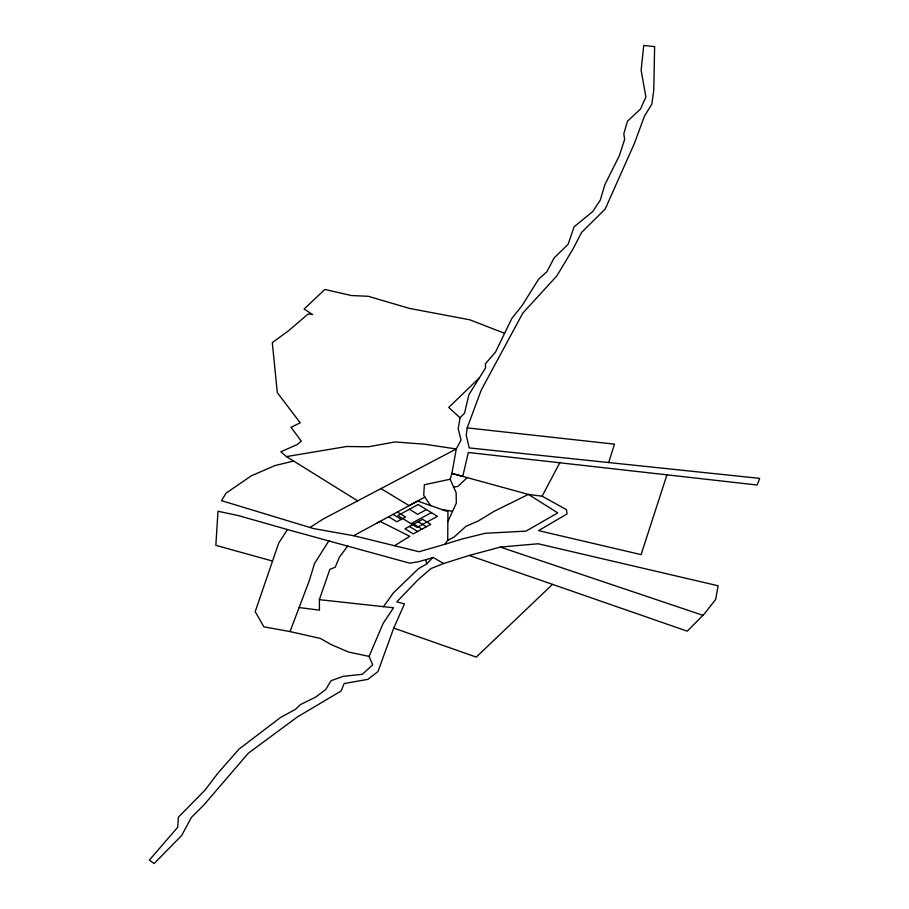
<?xml version="1.0" encoding="UTF-8"?>
<svg xmlns="http://www.w3.org/2000/svg" width="909" height="909" viewBox="0 0 909 909"><rect width="100%" height="100%" fill="white"/><g stroke="black" fill="none" stroke-linecap="round" stroke-linejoin="round"><path stroke-width="1.36" d="M353.658 535.708L419.072 551.729L444.728 544.343L447.717 540.366L447.932 511.631L417.606 501.052L353.658 535.708L313.423 528.549L221.535 500.666L226.011 493.201L251.248 475.85L275.007 465.556L293.641 461.045M467.192 427.878L466.26 435.229L469.214 447.921L759.674 478.373L757.186 485.008L468.34 452.477L462.726 476.384L451.921 473.43L456.273 448.966L461.068 439.99L458.181 428.764L460.056 417.81L464.556 413.084L468.874 394.722L485.611 367.827L485.372 363.839L495.473 352.158L511.847 318.411L522.005 305.719L538.651 279.154L546.809 271.791L554.206 257.826L568.136 244.282L574.102 226.773L592.713 211.615L600.292 200.071L604.871 184.686L619.302 155.791L624.631 139.52L623.813 133.771L627.505 121.181L640.459 109.08L645.901 97.024L641.129 70.266L643.742 45.45L654.628 46.632L653.764 90.286L651.844 104.08L644.436 116.193L634.312 143.645L605.189 209.025L581.567 232.443L572.795 249.373L556.865 275.87L522.834 313.048L481.236 390.097L467.192 427.878L614.495 444.16L608.712 462.533M447.853 521.596L456.318 503.12L456.136 492.633L450.16 479.236L451.921 473.43L528.402 494.416L542.105 496.2L566.409 509.585L567.114 513.903L538.571 530.64L641.106 554.615L666.99 474.68M432.491 557.774L418.322 561.773L409.641 563.16L287.449 529.561L278.688 543.127L255.202 611.666L263.86 626.824L290.016 631.585L320.445 638.436L330.865 644.436L348.431 652.014L369.077 656.4L372.667 664.877L362.305 674.308L343.159 676.33L331.001 680.739L325.706 689.567L315.73 697.055L300.3 704.645L295.573 709.281L280.563 717.462L239.022 749.107L217.944 773.104L205.059 790.057L178.391 817.214L177.709 827.281L149.326 860.107L154.11 863.55L181.641 835.541L191.435 817.373L203.73 805.135L248.305 753.22L297.448 716.917L341.102 691.01L344.159 683.545L367.884 679.375L377.996 671.569L393.745 628.074L404.482 603.894L396.779 601.86L418.151 579.647L431.002 568.545L443.637 563.512L469.271 555.456L500.325 547.07L538.196 543.775L718.121 585.771L715.656 599.429L704.248 613.984L687.261 631.176L469.271 555.456M299.186 607.564L319.457 610.144L319.354 599.667L329.842 569.375L335.251 567.205L339.432 557.092L347.806 545.889M290.016 631.585L309.299 580.669L314.525 563.512L329.001 540.639M369.077 656.4L383.098 623.438L393.574 607.757L319.354 599.667M542.105 496.2L559.978 462.42M383.473 606.689L393.358 592.918L418.401 568.739L426.673 563.989L432.911 557.319L443.637 563.512M479.373 377.849L448.728 407.448L460.056 417.81M552.513 584.373L476.259 657.105L393.745 628.074M467.203 477.623L457.966 486.349L453.443 487.144M309.958 527.504L323.059 519.084L456.273 448.966L424.355 444.171L394.995 441.956L368.429 446.773L346.647 446.501L286.471 456.591L280.79 451.796L296.879 444.694L301.333 441.183L290.994 427.275L300.22 422.833L277.302 392.62L272.291 342.636L288.346 330.91L308.071 314.071L312.594 314.548L304.083 309.049L324.831 289.46L351.34 295.527L368.259 296.289L409.323 308.378L469.794 319.798L504.62 333.319M394.529 545.718L409.834 536.31L380.053 521.38L376.996 523.039M426.469 509.585L417.686 514.324L409.47 509.267M411.004 523.652L431.4 512.619M430.661 505.609L424.821 497.143L409.13 505.643L380.905 488.542M447.717 540.366L454.023 537.128L465.942 526.345L478.191 520.982L494.439 511.153L528.402 494.416L557.762 512.881L525.97 531.129L485.156 533.299L461.772 539.082L444.728 544.343M450.16 479.236L424.344 484.758L423.719 495.166L424.821 497.143M441.819 509.506L452.387 511.244M272.427 561.023L215.853 545.343L217.99 511.233L238.76 515.698L287.449 529.561M500.325 547.07L702.918 615.325M418.163 521.686L426.378 526.754M397.403 511.983L405.63 517.051L396.858 521.8L388.632 516.732M413.777 524.061L421.992 529.129M393.018 514.358L401.244 519.425M409.38 526.436L417.606 531.504M286.471 456.591L357.623 500.836M425.821 559.66L426.673 563.989M418.242 504.518L397.847 515.551L417.072 527.39L437.456 516.357L418.242 504.518M422.549 519.312L404.994 528.811L413.22 533.878L430.764 524.379L422.549 519.312"/></g></svg>
